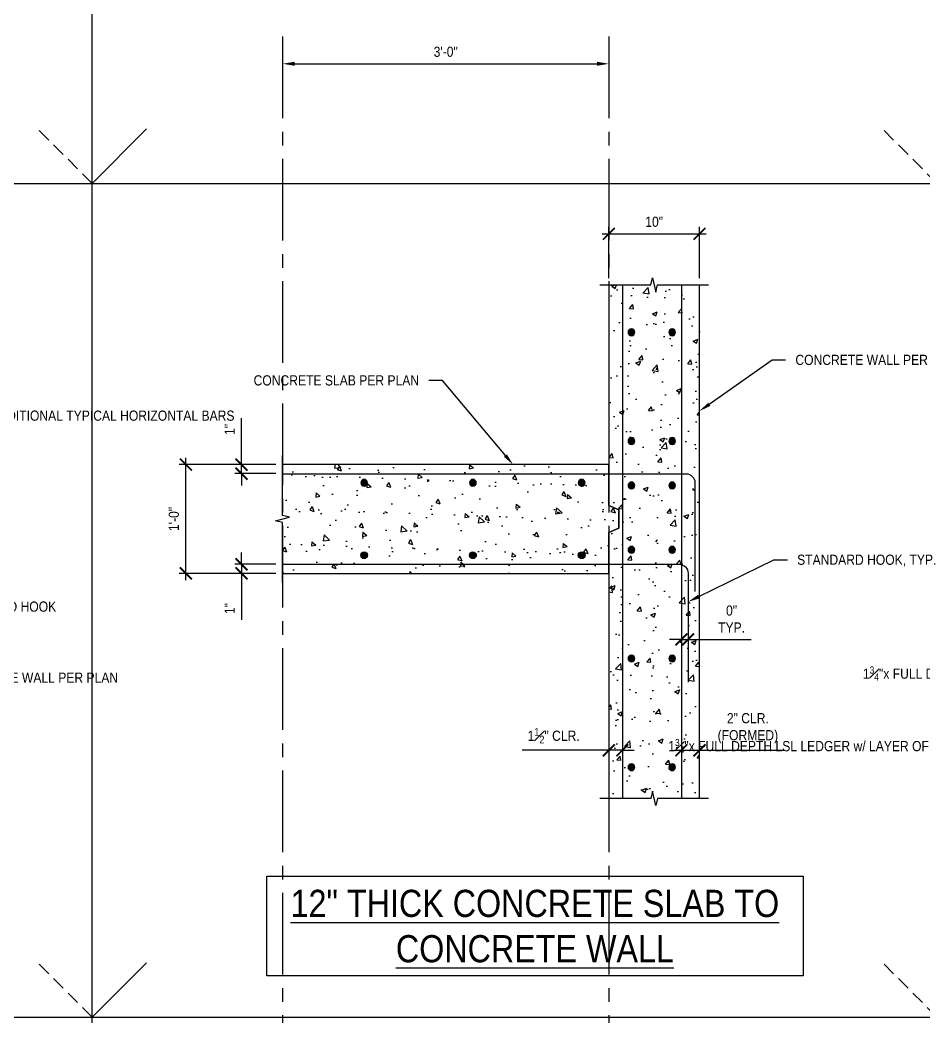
# Model space of a CAD drawing. Header units: inches. Extents: x -2661 to 42767, y -1222 to 9099.
# Drawn here: x 676.2 to 775.9, y 1903.5 to 2013.6 of the extents above; entities that cross this region are included whole.
import ezdxf
from ezdxf import colors
from ezdxf.entities.mleader import LeaderData, LeaderLine
from ezdxf.math import Vec2, Vec3

# ---------------------------------------------------------------- set-up
doc = ezdxf.new("R2010")
doc.units = ezdxf.units.IN
doc.header["$LTSCALE"] = 12
doc.header["$MEASUREMENT"] = 0
doc.header["$PDMODE"] = 3
doc.linetypes.add('CENTER2', pattern=[1.125, 0.75, -0.125, 0.125, -0.125])
doc.linetypes.add('HIDDEN2', pattern=[0.1875, 0.125, -0.0625])
doc.layers.get('0').update_dxf_attribs({"linetype": 'CONTINUOUS'})
doc.layers.get('DefPoints').update_dxf_attribs({"color": 251, "linetype": 'CONTINUOUS'})
doc.layers.add('DESIGNER COMMENTS', color=221, linetype='CONTINUOUS', plot=False)
doc.layers.add('S-ANNO-GRID-NONPLOT', color=251, linetype='CONTINUOUS', plot=False)
for name, color, linetype in [('S-ANNO-DIMS', 2, 'CONTINUOUS'), ('S-ANNO-NOTE', 4, 'CONTINUOUS'), ('S-BREAK', 2, 'CONTINUOUS'), ('S-CONC', 4, 'CONTINUOUS'), ('S-REBAR', 7, 'CONTINUOUS')]:
    doc.layers.add(name, color=color, linetype=linetype)
doc.layers.add('S-HATCH2', color=2, linetype='CONTINUOUS', transparency=0.5)
doc.styles.add('Arial', font='arial.ttf', dxfattribs={"width": 0.85})
doc.dimstyles.new('DIM-12_Se', dxfattribs={"dimscale": 12, "dimtxt": 0.09375, "dimasz": 0.109375, "dimexe": 0.0625, "dimexo": 0.0625, "dimgap": 0.0625, "dimtad": 1, "dimdec": 4, "dimzin": 11, "dimdsep": 46, "dimlunit": 4, "dimtxsty": 'Arial', "dimblk": 'ARCHTICK', "dimcen": 0.125, "dimdle": 0.0625, "dimclrd": 256, "dimclre": 256, "dimclrt": 4, "dimadec": 0, "dimazin": 0, "dimtfac": 0.75, "dimtdec": 4, "dimtmove": 0, "dimatfit": 3, "dimfxl": 1, "dimfrac": 1, "dimtolj": 1, "dimtzin": 0, "dimarcsym": 0})

# ---------------------------------------------------------------- blocks, each defined once
blk = doc.blocks.new('Se_24x36_STARTERS_GRID')
for p, q in [((-186.42, -92), (-186.42, 276)), ((-186.42, 184), (-180.42, 190)), ((-279.63, 184), (-186.42, 184)), ((-186.42, 184), (-93.21, 184)), ((-186.42, 92), (-180.42, 98)), ((-279.63, 92), (-186.42, 92)), ((-186.42, 92), (-93.21, 92))]:
    blk.add_line(p, q)
at = {"linetype": 'HIDDEN2'}
for p, q in [((-186.42, 184), (-192.42, 190)), ((-93.21, 184), (-99.21, 190)), ((-186.42, 92), (-192.42, 98)), ((-93.21, 92), (-99.21, 98))]:
    blk.add_line(p, q, dxfattribs=at)
blk = doc.blocks.new('_ARCHTICK')
at = {"color": 0, "linetype": 'ByBlock', "const_width": 0.15}
blk.add_lwpolyline([(-0.5, -0.5), (0.5, 0.5)], dxfattribs=at)
blk = doc.blocks.new('*D1879')
at = {"layer": 'DefPoints', "color": 0, "transparency": 16777216}
for p in [(751.17, 1989.98), (741.17, 1984.33), (751.17, 1984.33)]:
    blk.add_point(p, dxfattribs=at)
at = {"layer": 'S-ANNO-DIMS', "lineweight": -2, "transparency": 16777216}
for p, q in [((741.17, 1985.08), (741.17, 1990.73)), ((751.17, 1985.08), (751.17, 1990.73)), ((740.42, 1989.98), (751.92, 1989.98))]:
    blk.add_line(p, q, dxfattribs=at)
at = {"layer": 'S-ANNO-DIMS', "lineweight": -2, "transparency": 16777216, "xscale": 1.3125, "yscale": 1.3125, "zscale": 1.3125, "rotation": 180}
blk.add_blockref('_ARCHTICK', (741.17, 1989.98), dxfattribs=at)
at = {"layer": 'S-ANNO-DIMS', "lineweight": -2, "transparency": 16777216, "xscale": 1.3125, "yscale": 1.3125, "zscale": 1.3125}
blk.add_blockref('_ARCHTICK', (751.17, 1989.98), dxfattribs=at)
at = {"layer": 'S-ANNO-DIMS', "color": 4, "transparency": 16777216, "insert": (746.17, 1991.3), "char_height": 1.125, "attachment_point": 5, "style": 'Arial'}
blk.add_mtext('\\A1;10"', dxfattribs=at)
blk = doc.blocks.new('*U521')
h = blk.add_hatch(color=256)
h.dxf.hatch_style = 1
h.paths.add_polyline_path([(0.375, 0, 1), (-0.375, 0, 1)])
at = {"color": 0}
blk.add_circle((0, 0), 0.375, dxfattribs=at)
blk = doc.blocks.new('*U1818')
at = {"layer": 'S-REBAR', "linetype": 'ByBlock', "rotation": 180}
blk.add_blockref('*U521', (0, 0), dxfattribs=at)
blk = doc.blocks.new('*U1819')
at = {"layer": 'S-REBAR', "color": 0, "linetype": 'ByBlock', "lineweight": -2, "transparency": 16777216}
for p in [(0, 24), (0, 12), (0, 0)]:
    blk.add_blockref('*U1818', p, dxfattribs=at)
blk = doc.blocks.new('*D1880')
at = {"layer": 'DefPoints', "color": 0, "transparency": 16777216}
for p in [(694.5, 1964.51), (705.17, 1964.51), (705.17, 1952.51)]:
    blk.add_point(p, dxfattribs=at)
at = {"layer": 'S-ANNO-DIMS', "lineweight": -2, "transparency": 16777216}
for p, q in [((694.5, 1951.76), (694.5, 1965.26)), ((704.42, 1964.51), (693.75, 1964.51)), ((704.42, 1952.51), (693.75, 1952.51))]:
    blk.add_line(p, q, dxfattribs=at)
at = {"layer": 'S-ANNO-DIMS', "lineweight": -2, "transparency": 16777216, "xscale": 1.3125, "yscale": 1.3125, "zscale": 1.3125}
for p, rotation in [((694.5, 1964.51), 90), ((694.5, 1952.51), 270)]:
    blk.add_blockref('_ARCHTICK', p, dxfattribs=dict(at, rotation=rotation))
at = {"layer": 'S-ANNO-DIMS', "color": 4, "transparency": 16777216, "insert": (693.18, 1958.51), "char_height": 1.125, "attachment_point": 5, "rotation": 90, "style": 'Arial'}
blk.add_mtext('\\A1;1\'-0"', dxfattribs=at)
blk = doc.blocks.new('*D1881')
at = {"layer": 'DefPoints', "color": 0, "transparency": 16777216}
for p in [(705.17, 2008.74), (741.17, 2008.74), (741.17, 2008.74)]:
    blk.add_point(p, dxfattribs=at)
at = {"layer": 'DESIGNER COMMENTS', "lineweight": -2, "transparency": 16777216}
blk.add_line((706.49, 2008.74), (739.86, 2008.74), dxfattribs=at)
at = {"layer": 'DESIGNER COMMENTS', "transparency": 16777216}
for points in [[(706.49, 2008.96), (706.49, 2008.52), (705.17, 2008.74)], [(739.86, 2008.96), (739.86, 2008.52), (741.17, 2008.74)]]:
    blk.add_solid(points, dxfattribs=at)
at = {"layer": 'DESIGNER COMMENTS', "transparency": 16777216, "insert": (723.17, 2010.06), "char_height": 1.125, "attachment_point": 5, "style": 'Arial'}
blk.add_mtext('\\A1;3\'-0"', dxfattribs=at)
blk = doc.blocks.new('*D1870')
at = {"layer": 'DefPoints', "color": 0, "transparency": 16777216}
for p in [(749.17, 1932.98), (751.17, 1932.98), (751.17, 1932.98)]:
    blk.add_point(p, dxfattribs=at)
at = {"layer": 'S-ANNO-DIMS', "lineweight": -2, "transparency": 16777216}
for p, q in [((748.42, 1932.98), (751.17, 1932.98)), ((751.17, 1932.98), (760.53, 1932.98))]:
    blk.add_line(p, q, dxfattribs=at)
at = {"layer": 'S-ANNO-DIMS', "lineweight": -2, "transparency": 16777216, "xscale": 1.3125, "yscale": 1.3125, "zscale": 1.3125, "rotation": 180}
blk.add_blockref('_ARCHTICK', (749.17, 1932.98), dxfattribs=at)
at = {"layer": 'S-ANNO-DIMS', "lineweight": -2, "transparency": 16777216, "xscale": 1.3125, "yscale": 1.3125, "zscale": 1.3125}
blk.add_blockref('_ARCHTICK', (751.17, 1932.98), dxfattribs=at)
at = {"layer": 'S-ANNO-DIMS', "color": 4, "transparency": 16777216, "insert": (756.51, 1935.42), "char_height": 1.125, "width": 8.596, "attachment_point": 5, "style": 'Arial'}
blk.add_mtext('\\A1;2" CLR. (FORMED)', dxfattribs=at)
blk = doc.blocks.new('*D1871')
at = {"layer": 'DefPoints', "color": 0, "transparency": 16777216}
for p in [(741.17, 1932.98), (741.17, 1932.98), (742.66, 1932.98)]:
    blk.add_point(p, dxfattribs=at)
at = {"layer": 'S-ANNO-DIMS', "lineweight": -2, "transparency": 16777216}
for p, q in [((741.17, 1932.98), (731.61, 1932.98)), ((742.66, 1932.98), (741.17, 1932.98)), ((742.66, 1932.98), (743.97, 1932.98))]:
    blk.add_line(p, q, dxfattribs=at)
at = {"layer": 'S-ANNO-DIMS', "lineweight": -2, "transparency": 16777216, "xscale": 1.3125, "yscale": 1.3125, "zscale": 1.3125}
blk.add_blockref('_ARCHTICK', (741.17, 1932.98), dxfattribs=at)
at = {"layer": 'S-ANNO-DIMS', "lineweight": -2, "transparency": 16777216, "xscale": 1.3125, "yscale": 1.3125, "zscale": 1.3125, "rotation": 180}
blk.add_blockref('_ARCHTICK', (742.66, 1932.98), dxfattribs=at)
at = {"layer": 'S-ANNO-DIMS', "color": 4, "transparency": 16777216, "insert": (735.08, 1934.59), "char_height": 1.125, "width": 5.841, "attachment_point": 5, "style": 'Arial'}
blk.add_mtext('\\A1;1{\\H0.75x;\\S1#2;}" CLR.', dxfattribs=at)
blk = doc.blocks.new('*U1824')
at = {"layer": 'S-REBAR', "linetype": 'ByBlock', "rotation": 180}
blk.add_blockref('*U521', (0, 0), dxfattribs=at)
blk = doc.blocks.new('*U1823')
at = {"layer": 'S-REBAR', "color": 0, "linetype": 'ByBlock', "lineweight": -2, "transparency": 16777216}
for p in [(0, 48), (4.5, 48), (0, 36), (4.5, 36), (0, 24), (4.5, 24), (0, 12), (4.5, 12), (0, 0), (4.5, 0)]:
    blk.add_blockref('*U1824', p, dxfattribs=at)
blk = doc.blocks.new('*D1901')
at = {"layer": 'DefPoints', "color": 0, "transparency": 16777216}
for p in [(749.17, 1945.22), (749.92, 1945.22), (749.92, 1945.22)]:
    blk.add_point(p, dxfattribs=at)
at = {"layer": 'S-ANNO-DIMS', "lineweight": -2, "transparency": 16777216}
for p, q in [((749.17, 1945.22), (747.86, 1945.22)), ((749.17, 1945.22), (749.92, 1945.22)), ((749.92, 1945.22), (756.87, 1945.22))]:
    blk.add_line(p, q, dxfattribs=at)
at = {"layer": 'S-ANNO-DIMS', "lineweight": -2, "transparency": 16777216, "xscale": 1.3125, "yscale": 1.3125, "zscale": 1.3125}
blk.add_blockref('_ARCHTICK', (749.17, 1945.22), dxfattribs=at)
at = {"layer": 'S-ANNO-DIMS', "lineweight": -2, "transparency": 16777216, "xscale": 1.3125, "yscale": 1.3125, "zscale": 1.3125, "rotation": 180}
blk.add_blockref('_ARCHTICK', (749.92, 1945.22), dxfattribs=at)
at = {"layer": 'S-ANNO-DIMS', "color": 4, "transparency": 16777216, "insert": (754.71, 1947.47), "char_height": 1.125, "attachment_point": 5, "style": 'Arial'}
blk.add_mtext('\\A1;0"\\PTYP.', dxfattribs=at)
blk = doc.blocks.new('*D1911')
at = {"layer": 'DefPoints', "color": 0, "transparency": 16777216}
for p in [(700.64, 1964.51), (705.17, 1964.51), (705.17, 1963.51)]:
    blk.add_point(p, dxfattribs=at)
at = {"layer": 'S-ANNO-DIMS', "lineweight": -2, "transparency": 16777216}
for p, q in [((700.64, 1964.51), (700.64, 1969.64)), ((704.42, 1964.51), (699.89, 1964.51)), ((700.64, 1963.51), (700.64, 1964.51)), ((704.42, 1963.51), (699.89, 1963.51)), ((700.64, 1963.51), (700.64, 1962.19))]:
    blk.add_line(p, q, dxfattribs=at)
at = {"layer": 'S-ANNO-DIMS', "lineweight": -2, "transparency": 16777216, "xscale": 1.3125, "yscale": 1.3125, "zscale": 1.3125}
for p, rotation in [((700.64, 1964.51), 270), ((700.64, 1963.51), 90)]:
    blk.add_blockref('_ARCHTICK', p, dxfattribs=dict(at, rotation=rotation))
at = {"layer": 'S-ANNO-DIMS', "color": 4, "transparency": 16777216, "insert": (699.33, 1968.39), "char_height": 1.125, "attachment_point": 5, "rotation": 90, "style": 'Arial'}
blk.add_mtext('\\A1;1"', dxfattribs=at)
blk = doc.blocks.new('*D1905')
at = {"layer": 'DefPoints', "color": 0, "transparency": 16777216}
for p in [(705.17, 1953.51), (700.64, 1952.51), (705.17, 1952.51)]:
    blk.add_point(p, dxfattribs=at)
at = {"layer": 'S-ANNO-DIMS', "lineweight": -2, "transparency": 16777216}
for p, q in [((700.64, 1953.51), (700.64, 1954.82)), ((704.42, 1953.51), (699.89, 1953.51)), ((700.64, 1953.51), (700.64, 1952.51)), ((704.42, 1952.51), (699.89, 1952.51)), ((700.64, 1952.51), (700.64, 1947.37))]:
    blk.add_line(p, q, dxfattribs=at)
at = {"layer": 'S-ANNO-DIMS', "lineweight": -2, "transparency": 16777216, "xscale": 1.3125, "yscale": 1.3125, "zscale": 1.3125}
for p, rotation in [((700.64, 1953.51), 270), ((700.64, 1952.51), 90)]:
    blk.add_blockref('_ARCHTICK', p, dxfattribs=dict(at, rotation=rotation))
at = {"layer": 'S-ANNO-DIMS', "color": 4, "transparency": 16777216, "insert": (699.33, 1948.63), "char_height": 1.125, "attachment_point": 5, "rotation": 90, "style": 'Arial'}
blk.add_mtext('\\A1;1"', dxfattribs=at)
blk = doc.blocks.new('*U1825')
at = {"layer": 'S-REBAR', "linetype": 'ByBlock', "rotation": 180}
blk.add_blockref('*U521', (0, 0), dxfattribs=at)
blk = doc.blocks.new('*U1835')
at = {"layer": 'S-REBAR', "color": 0, "linetype": 'ByBlock', "lineweight": -2, "transparency": 16777216}
for p in [(0, 24), (0, 12), (0, 0)]:
    blk.add_blockref('*U1825', p, dxfattribs=at)

msp = doc.modelspace()

# ---------------------------------------------------------------- hatches: boundary and pattern name
at = {"layer": 'S-HATCH2'}
h = msp.add_hatch(dxfattribs=at)
h.set_pattern_fill('AR-CONC', color=256, scale=0.75, style=0)
h.set_pattern_definition([(50, (249.3637, 1647.5466), (5.37945, -0.47064), [0.5625, -6.1875]), (355, (249.3637, 1647.5466), (-1.040635, 5.64144), [0.45, -4.95]), (100.4514, (249.812, 1647.5073), (4.338816, 5.1708), [0.47805, -5.258566]), (46.1842, (249.364, 1649.0466), (8.00431, -1.241395), [0.84375, -9.28125]), (96.6356, (250.031, 1648.943), (7.00996, 7.30589), [0.71708, -7.88785]), (351.1842, (249.364, 1649.0466), (7.00996, 7.30589), [0.675, -7.425]), (21, (250.1137, 1648.6716), (4.476803, -3.019642), [0.5625, -6.1875]), (326, (250.1137, 1648.6716), (1.824865, 5.438625), [0.45, -4.95]), (71.4514, (250.487, 1648.42), (6.30167, 2.418984), [0.47805, -5.258566]), (37.5, (249.3637, 1647.5466), (0.091199, 2.496704), [0, -4.89, 0, -5.025, 0, -4.96875]), (7.5, (249.3637, 1647.5466), (1.973022, 2.958088), [0, -2.865, 0, -4.7775, 0, -1.89375]), (327.5, (247.6912, 1647.5466), (4.003668, -0.1691615), [0, -1.875, 0, -5.85, 0, -7.7625]), (317.5, (246.9412, 1647.5466), (4.373896, 0.750787), [0, -2.4375, 0, -3.885, 0, -5.5125])])
h.paths.add_polyline_path([(751.17309, 1984.33364), (741.17309, 1984.33364), (741.17309, 1960.00658), (742.27866, 1959.50658), (742.27866, 1957.50658), (741.17309, 1957.00658), (741.17309, 1927.67953), (745.79452, 1927.67953), (745.98381, 1928.45788), (746.17309, 1927.67953), (751.17309, 1927.67953)])
h = msp.add_hatch(dxfattribs=at)
h.set_pattern_fill('AR-CONC', color=256, scale=0.75, angle=-90, style=0)
h.set_pattern_definition([(320, (408.04, 2456.316), (-0.47064, -5.37945), [0.5625, -6.1875]), (265, (408.04, 2456.316), (5.64144, 1.040635), [0.45, -4.95]), (10.4514, (408.001, 2455.8677), (5.1708, -4.338816), [0.47805, -5.258566]), (316.1842, (409.54, 2456.316), (-1.241395, -8.00431), [0.84375, -9.28125]), (6.6356, (409.437, 2455.649), (7.30589, -7.00996), [0.71708, -7.88785]), (261.1842, (409.54, 2456.316), (7.30589, -7.00996), [0.675, -7.425]), (291, (409.165, 2455.566), (-3.019642, -4.476803), [0.5625, -6.1875]), (236, (409.165, 2455.566), (5.438625, -1.824865), [0.45, -4.95]), (341.4514, (408.9135, 2455.193), (2.418984, -6.30167), [0.47805, -5.258566]), (307.5, (408.0401, 2456.316), (2.496704, -0.091199), [0, -4.89, 0, -5.025, 0, -4.96875]), (277.5, (408.04, 2456.316), (2.958088, -1.973022), [0, -2.865, 0, -4.7775, 0, -1.89375]), (237.5, (408.0401, 2457.9885), (-0.1691615, -4.003668), [0, -1.875, 0, -5.85, 0, -7.7625]), (227.5, (408.04, 2458.7385), (0.750787, -4.373896), [0, -2.4375, 0, -3.885, 0, -5.5125])])
h.paths.add_polyline_path([(741.17309, 1952.50658), (741.17309, 1957.00658), (742.27866, 1957.50658), (742.27866, 1959.50658), (741.17309, 1960.00658), (741.17309, 1964.50658), (705.17309, 1964.50658), (705.17309, 1958.88516), (705.95144, 1958.69587), (704.39474, 1958.3173), (705.17309, 1958.12801), (705.17309, 1952.50658)])

# ---------------------------------------------------------------- linework, layer by layer
at = {"layer": 'DESIGNER COMMENTS', "linetype": 'CENTER2'}
for p, q in [((705.17309, 2011.73791), (705.17309, 1811.54657)), ((741.17309, 2011.73791), (741.17309, 1811.54657))]:
    msp.add_line(p, q, dxfattribs=at)
at = {"layer": 'S-BREAK'}
for points in [[(740.17309, 1984.33364), (745.79452, 1984.33364), (745.98381, 1985.11199), (746.36238, 1983.55529), (746.55167, 1984.33364), (752.17309, 1984.33364)], [(705.17309, 1951.50658), (705.17309, 1958.12801), (704.39474, 1958.3173), (705.95144, 1958.69587), (705.17309, 1958.88516), (705.17309, 1965.50658)], [(752.17309, 1927.67953), (746.55167, 1927.67953), (746.36238, 1926.90118), (745.98381, 1928.45788), (745.79452, 1927.67953), (740.17309, 1927.67953)]]:
    msp.add_lwpolyline(points, dxfattribs=at)
at = {"layer": 'S-CONC'}
for points in [[(741.17309, 1984.33364), (741.17309, 1960.00658), (742.27866, 1959.50658), (742.27866, 1957.50658), (741.17309, 1957.00658), (741.17309, 1927.67953)], [(751.17309, 1927.67953), (751.17309, 1984.33364)], [(705.17309, 1952.50658), (741.17309, 1952.50658), (741.17309, 1957.00658), (742.27866, 1957.50658), (742.27866, 1959.50658), (741.17309, 1960.00658), (741.17309, 1964.50658), (705.17309, 1964.50658)]]:
    msp.add_lwpolyline(points, dxfattribs=at)
at = {"layer": 'S-REBAR'}
for points in [[(742.65915, 1984.33364), (742.65915, 1927.67953)], [(749.17309, 1984.33364), (749.17309, 1927.67953)]]:
    msp.add_lwpolyline(points, dxfattribs=at)
for points in [[(705.17309, 1963.50658), (749.67309, 1963.50658, -0.414213562), (750.67309, 1962.50658), (750.67309, 1950.50658)], [(705.17309, 1953.50659), (748.92309, 1953.50659, -0.414213562), (749.92309, 1952.50658), (749.92309, 1940.50659)]]:
    msp.add_lwpolyline(points, format="xyb", dxfattribs=at)

# ---------------------------------------------------------------- block references
at = {"layer": 'S-ANNO-GRID-NONPLOT'}
msp.add_blockref('Se_24x36_STARTERS_GRID', (870.57281, 1811.54657), dxfattribs=at)
at = {"layer": 'S-REBAR', "xscale": -1}
for name, p, rotation in [('*U1823', (743.65915, 1979.11269), 180), ('*U1835', (738.17309, 1962.50658), 90)]:
    msp.add_blockref(name, p, dxfattribs=dict(at, rotation=rotation))
at = {"layer": 'S-REBAR', "linetype": 'ByBlock', "xscale": -1, "rotation": 180}
for p in [(743.65915, 1962.20855), (748.15915, 1962.20855)]:
    msp.add_blockref('*U521', p, dxfattribs=at)
at = {"layer": 'S-REBAR', "rotation": 90.00000000000001}
msp.add_blockref('*U1819', (738.17309, 1954.50659), dxfattribs=at)

# ---------------------------------------------------------------- texts
at = {"layer": 'S-ANNO-NOTE', "color": 191, "insert": (733.00917, 1909.54657), "char_height": 3, "width": 56.172401, "attachment_point": 8, "style": 'Arial', "bg_fill": 16, "box_fill_scale": 1.5, "bg_fill_color": 256, "bg_fill_transparency": 0}
msp.add_mtext('{\\L12" THICK CONCRETE SLAB TO CONCRETE WALL}', dxfattribs=at)

# ---------------------------------------------------------------- dimensions: what is measured, and where the dimension line sits
at = {"layer": 'DESIGNER COMMENTS'}
dim = msp.add_linear_dim(base=(741.17309, 2008.73791), p1=(705.17309, 2008.73791), p2=(741.17309, 2008.73791), angle=180, dimstyle='DIM-12_Se', override={"dimsah": 1, "dimclrt": 256}, dxfattribs=at)
dim.commit()
dim.dimension.update_dxf_attribs({"geometry": '*D1881', "text_midpoint": (723.17309, 2010.06268)})
at = {"layer": 'S-ANNO-DIMS'}
for base, p1, p2, angle, picture, middle in [((751.17309, 1989.97577), (741.17309, 1984.33364), (751.17309, 1984.33364), 180, '*D1879', (746.17309, 1991.30016)), ((700.64301, 1964.50658), (705.17309, 1963.50658), (705.17309, 1964.50658), 90, '*D1911', (699.3282, 1968.38613)), ((694.50398, 1964.50658), (705.17309, 1952.50658), (705.17309, 1964.50658), 270, '*D1880', (693.17959, 1958.50658)), ((700.64301, 1952.50658), (705.17309, 1953.50659), (705.17309, 1952.50658), 270, '*D1905', (699.3282, 1948.62704))]:
    dim = msp.add_linear_dim(base=base, p1=p1, p2=p2, angle=angle, dimstyle='DIM-12_Se', dxfattribs=at)
    dim.commit()
    dim.dimension.update_dxf_attribs({"geometry": picture, "text_midpoint": middle})
for base, p1, p2, text, picture, middle in [((749.92309, 1945.2206), (749.17309, 1945.2206), (749.92309, 1945.2206), '0"\\PTYP.', '*D1901', (754.70899, 1947.4729)), ((751.17309, 1932.98425), (749.17309, 1932.98425), (751.17309, 1932.98425), '<> CLR. (FORMED)', '*D1870', (756.51006, 1935.41919))]:
    dim = msp.add_linear_dim(base=base, p1=p1, p2=p2, angle=180, text=text, dimstyle='DIM-12_Se', dxfattribs=at)
    dim.commit()
    dim.dimension.update_dxf_attribs({"geometry": picture, "text_midpoint": middle})
dim = msp.add_linear_dim(base=(741.17309, 1932.98425), p1=(742.65915, 1932.98425), p2=(741.17309, 1932.98425), text='<> CLR.', dimstyle='DIM-12_Se', dxfattribs=at)
dim.commit()
dim.dimension.update_dxf_attribs({"geometry": '*D1871', "text_midpoint": (735.07874, 1934.59104)})

# ---------------------------------------------------------------- leaders
at = {"layer": 'S-ANNO-NOTE'}
ml = msp.add_multileader_mtext('Standard', dxfattribs=at)
ml.set_content('\\A1;CONCRETE WALL PER PLAN', color=4, style='Arial')
ml.set_leader_properties(color=2)
ml.build(insert=Vec2(0, 0))
ml.multileader.update_dxf_attribs({"dogleg_length": 0.36, "arrow_head_size": 1.3125, "scale": 12})
ctx = ml.context
ctx.base_point, ctx.scale, ctx.char_height, ctx.arrow_head_size, ctx.landing_gap_size, ctx.plane_origin = Vec3(760.67309, 1976.06723), 12, 1.125, 1.3125, 1.08, Vec3(654.09071, 2225.27483)
notes = []
notes.append((ctx, [(0, (1, 1, 0), (759.17309, 1976.06723), (1, 0), 1.5, [(0, [(751.17309, 1970.41429)], 0, [])])]))
ctx.mtext.insert, ctx.mtext.width, ctx.mtext.flow_direction = Vec3(761.75309, 1976.63011), 12.2900544, 5
ml = msp.add_multileader_mtext('Standard', dxfattribs=at)
ml.set_content('\\A1;CONCRETE SLAB PER PLAN', color=4, style='Arial')
ml.set_leader_properties(color=2)
ml.build(insert=Vec2(0, 0))
ml.multileader.update_dxf_attribs({"dogleg_length": 0.36, "arrow_head_size": 1.3125, "scale": 12})
ctx = ml.context
ctx.base_point, ctx.scale, ctx.char_height, ctx.arrow_head_size, ctx.landing_gap_size, ctx.plane_origin = Vec3(704.83688, 1973.80398), 12, 1.125, 1.3125, 1.08, Vec3(712.43943, 2210.54129)
ctx.text_align_type = 2
notes.append((ctx, [(0, (1, 1, 0), (722.81454, 1973.80398), (-1, 0), 1.5, [(0, [(730.59737, 1964.50658)], 0, [])])]))
ctx.mtext.insert, ctx.mtext.width, ctx.mtext.alignment, ctx.mtext.flow_direction = Vec3(720.23454, 1974.36648), 15.0614428, 3, 5
ml = msp.add_multileader_mtext('Standard', dxfattribs=at)
ml.set_content('\\A1;ALIGN ADDITIONAL TYPICAL HORIZONTAL BARS', color=4, style='Arial')
ml.set_leader_properties(color=2)
ml.build(insert=Vec2(0, 0))
ml.multileader.update_dxf_attribs({"dogleg_length": 0.36, "arrow_head_size": 1.3125, "scale": 12})
ctx = ml.context
ctx.base_point, ctx.scale, ctx.char_height, ctx.arrow_head_size, ctx.landing_gap_size, ctx.plane_origin = Vec3(574.25489, 1969.90355), 12, 1.125, 1.3125, 1.08, Vec3(467.67252, 2220.01362)
notes.append((ctx, [(0, (1, 1, 0), (572.75489, 1969.90355), (1, 0), 1.5, [(0, [(566.32777, 1963.58021)], 0, [])])]))
ctx.mtext.insert, ctx.mtext.width, ctx.mtext.flow_direction = Vec3(575.33489, 1970.47564), 14.036485, 5
ml = msp.add_multileader_mtext('Standard', dxfattribs=at)
ml.set_content('\\A1;ALIGN ADDITIONAL TYPICAL HORIZONTAL BARS', color=4, style='Arial')
ml.set_leader_properties(color=2)
ml.build(insert=Vec2(0, 0))
ml.multileader.update_dxf_attribs({"dogleg_length": 0.36, "arrow_head_size": 1.3125, "scale": 12})
ctx = ml.context
ctx.base_point, ctx.scale, ctx.char_height, ctx.arrow_head_size, ctx.landing_gap_size, ctx.plane_origin = Vec3(667.46399, 1969.90355), 12, 1.125, 1.3125, 1.08, Vec3(560.88162, 2220.01362)
notes.append((ctx, [(0, (1, 1, 0), (665.96399, 1969.90355), (1, 0), 1.5, [(0, [(659.53687, 1963.58021)], 0, [])])]))
ctx.mtext.insert, ctx.mtext.width, ctx.mtext.flow_direction = Vec3(668.54399, 1970.47564), 14.036485, 5
ml = msp.add_multileader_mtext('Standard', dxfattribs=at)
ml.set_content('\\A1;STANDARD HOOK', color=4, style='Arial')
ml.set_leader_properties(color=2)
ml.build(insert=Vec2(0, 0))
ml.multileader.update_dxf_attribs({"dogleg_length": 0.36, "arrow_head_size": 1.3125, "scale": 12})
ctx = ml.context
ctx.base_point, ctx.scale, ctx.char_height, ctx.arrow_head_size, ctx.landing_gap_size, ctx.plane_origin = Vec3(574.25489, 1948.83023), 12, 1.125, 1.3125, 1.08, Vec3(467.67252, 2211.69077)
notes.append((ctx, [(0, (1, 1, 0), (572.75489, 1948.83023), (1, 0), 1.5, [(0, [(563.31342, 1956.83023)], 0, [])])]))
ctx.mtext.insert, ctx.mtext.width, ctx.mtext.flow_direction = Vec3(575.33489, 1949.40233), 12.2900544, 5
ml = msp.add_multileader_mtext('Standard', dxfattribs=at)
ml.set_content('\\A1;STANDARD HOOK', color=4, style='Arial')
ml.set_leader_properties(color=2)
ml.build(insert=Vec2(0, 0))
ml.multileader.update_dxf_attribs({"dogleg_length": 0.36, "arrow_head_size": 1.3125, "scale": 12})
ctx = ml.context
ctx.base_point, ctx.scale, ctx.char_height, ctx.arrow_head_size, ctx.landing_gap_size, ctx.plane_origin = Vec3(667.46399, 1948.83023), 12, 1.125, 1.3125, 1.08, Vec3(560.88162, 2211.69077)
notes.append((ctx, [(0, (1, 1, 0), (665.96399, 1948.83023), (1, 0), 1.5, [(0, [(656.52252, 1956.83023)], 0, [])])]))
ctx.mtext.insert, ctx.mtext.width, ctx.mtext.flow_direction = Vec3(668.54399, 1949.40233), 12.2900544, 5
ml = msp.add_multileader_mtext('Standard', dxfattribs=at)
ml.set_content('\\A1;STANDARD HOOK, TYP.', color=4, style='Arial')
ml.set_leader_properties(color=2)
ml.build(insert=Vec2(0, 0))
ml.multileader.update_dxf_attribs({"dogleg_length": 0.36, "arrow_head_size": 1.3125, "scale": 12})
ctx = ml.context
ctx.base_point, ctx.scale, ctx.char_height, ctx.arrow_head_size, ctx.landing_gap_size, ctx.plane_origin = Vec3(760.86457, 1954.01349), 12, 1.125, 1.3125, 1.08, Vec3(654.28219, 2204.2303)
notes.append((ctx, [(0, (1, 1, 0), (759.36457, 1954.01349), (1, 0), 1.5, [(0, [(749.92309, 1949.36977)], 0, [])])]))
ctx.mtext.insert, ctx.mtext.width, ctx.mtext.flow_direction = Vec3(761.94457, 1954.57599), 12.2900544, 5
ml = msp.add_multileader_mtext('Standard', dxfattribs=at)
ml.set_content('\\A1;{\\C4;1\\H0.7x;\\S3#4;\\H1.42857x;"x FULL DEPTH LSL LEDGER w/ LAYER OF BITUTHENE w/ (2) \\H0.7x;\\S5#8;\\H1.4286x;"%%C ANCHOR BOLTS @32"O.C. (8" EMBED.) }', color=256, style='Arial')
ml.set_leader_properties(color=2)
ml.build(insert=Vec2(0, 0))
ml.multileader.update_dxf_attribs({"dogleg_length": 0.36, "arrow_head_size": 1.3125, "scale": 12})
ctx = ml.context
ctx.base_point, ctx.scale, ctx.char_height, ctx.arrow_head_size, ctx.landing_gap_size, ctx.plane_origin = Vec3(790.72231, 1933.50645), 12, 1.125, 1.3125, 0.75, Vec3(863.48252, 2233.84127)
ctx.text_align_type = 2
notes.append((ctx, [(0, (1, 1, 0), (818.6192, 1933.50645), (-1, 0), 1.5, [(0, [(831.63476, 1951.5249)], 0, [])])]))
ctx.mtext.insert, ctx.mtext.width, ctx.mtext.defined_height, ctx.mtext.alignment, ctx.mtext.flow_direction = Vec3(816.3692, 1934.23432), 25.1589664, 9.15279, 3, 5
ml = msp.add_multileader_mtext('Standard', dxfattribs=at)
ml.set_content('\\A1;JOIST PER PLAN', color=4, style='Arial')
ml.set_leader_properties(color=2)
ml.build(insert=Vec2(0, 0))
ml.multileader.update_dxf_attribs({"dogleg_length": 0.36, "arrow_head_size": 1.3125, "scale": 12})
ctx = ml.context
ctx.base_point, ctx.scale, ctx.char_height, ctx.arrow_head_size, ctx.landing_gap_size, ctx.plane_origin = Vec3(788.97466, 1945.50645), 12, 1.125, 1.3125, 1.08, Vec3(851.76008, 2241.98586)
ctx.text_align_type = 2
notes.append((ctx, [(0, (1, 1, 0), (803.25321, 1945.50645), (-1, 0), 1.5, [(0, [(807.50976, 1951.5249)], 0, [])])]))
ctx.mtext.insert, ctx.mtext.width, ctx.mtext.alignment, ctx.mtext.flow_direction = Vec3(800.67321, 1946.07854), 18.2336881, 3, 5
ml = msp.add_multileader_mtext('Standard', dxfattribs=at)
ml.set_content('\\A1;1{\\H0.7x;\\S3#4;}"x FULL DEPTH LSL BLOCKING @48"O.C., w/ (3) 10d NAILS PER BLOCK', color=4, style='Arial')
ml.set_leader_properties(color=2)
ml.build(insert=Vec2(0, 0))
ml.multileader.update_dxf_attribs({"dogleg_length": 0.36, "arrow_head_size": 1.3125, "scale": 12})
ctx = ml.context
ctx.base_point, ctx.scale, ctx.char_height, ctx.arrow_head_size, ctx.landing_gap_size, ctx.plane_origin = Vec3(798.5601, 1941.50645), 12, 1.125, 1.3125, 1.08, Vec3(863.69053, 2239.02954)
ctx.text_align_type = 2
notes.append((ctx, [(0, (1, 1, 0), (818.6192, 1941.50645), (-1, 0), 1.5, [(0, [(826.30682, 1951.5249)], 0, [])])]))
ctx.mtext.insert, ctx.mtext.width, ctx.mtext.alignment, ctx.mtext.flow_direction = Vec3(816.0392, 1942.23432), 16.4912338, 3, 5
ml = msp.add_multileader_mtext('Standard', dxfattribs=at)
ml.set_content('\\A1;CONCRETE WALL PER PLAN', color=4, style='Arial')
ml.set_leader_properties(color=2)
ml.build(insert=Vec2(0, 0))
ml.multileader.update_dxf_attribs({"dogleg_length": 0.36, "arrow_head_size": 1.3125, "scale": 12})
ctx = ml.context
ctx.base_point, ctx.scale, ctx.char_height, ctx.arrow_head_size, ctx.landing_gap_size, ctx.plane_origin = Vec3(574.25489, 1941.00075), 12, 1.125, 1.3125, 1.08, Vec3(467.67252, 2203.86128)
notes.append((ctx, [(0, (1, 1, 0), (572.75489, 1941.00075), (1, 0), 1.5, [(0, [(564.75489, 1949.00075)], 0, [])])]))
ctx.mtext.insert, ctx.mtext.width, ctx.mtext.flow_direction = Vec3(575.33489, 1941.56363), 12.2900544, 5
ml = msp.add_multileader_mtext('Standard', dxfattribs=at)
ml.set_content('\\A1;CONCRETE WALL PER PLAN', color=4, style='Arial')
ml.set_leader_properties(color=2)
ml.build(insert=Vec2(0, 0))
ml.multileader.update_dxf_attribs({"dogleg_length": 0.36, "arrow_head_size": 1.3125, "scale": 12})
ctx = ml.context
ctx.base_point, ctx.scale, ctx.char_height, ctx.arrow_head_size, ctx.landing_gap_size, ctx.plane_origin = Vec3(667.46399, 1941.00075), 12, 1.125, 1.3125, 1.08, Vec3(560.88162, 2203.86128)
notes.append((ctx, [(0, (1, 1, 0), (665.96399, 1941.00075), (1, 0), 1.5, [(0, [(657.96399, 1949.00075)], 0, [])])]))
ctx.mtext.insert, ctx.mtext.width, ctx.mtext.flow_direction = Vec3(668.54399, 1941.56363), 12.2900544, 5
for ctx, leaders in notes:
    for number, flags, end, landing, length, lines in leaders:
        leader = LeaderData()
        leader.index, (leader.has_last_leader_line, leader.has_dogleg_vector, leader.attachment_direction) = number, flags
        leader.last_leader_point, leader.dogleg_vector, leader.dogleg_length = Vec3(end), Vec3(landing), length
        for number, points, colour, breaks in lines:
            line = LeaderLine()
            line.index, line.vertices, line.color, line.breaks = number, Vec3.list(points), colors.encode_raw_color(colour), breaks
            leader.lines.append(line)
        ctx.leaders.append(leader)

doc.saveas('drawing.dxf')
